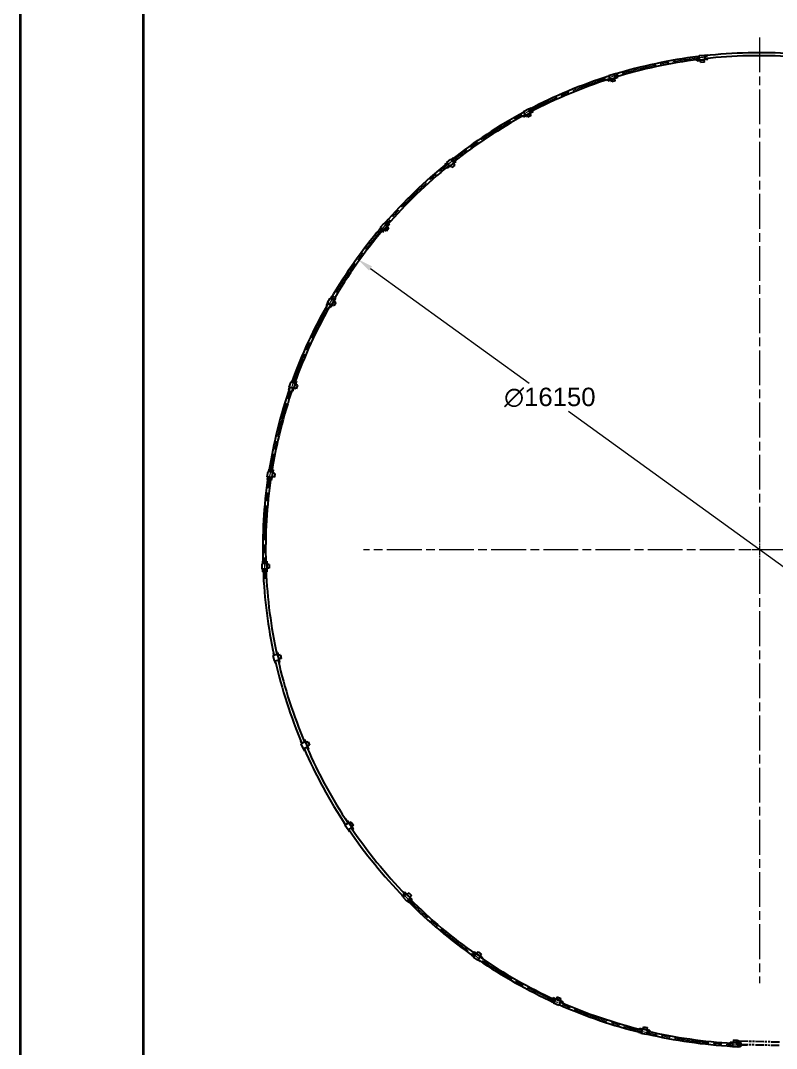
# Model space of a CAD drawing. Header units: millimetres. Extents: x 0 to 59400, y 0 to 42000.
# Drawn here: x 0 to 12321, y 14589 to 31336 of the extents above; entities that cross this region are included whole.
import ezdxf

# ---------------------------------------------------------------- set-up
doc = ezdxf.new("R2010")
doc.units = ezdxf.units.MM
doc.header["$LTSCALE"] = 100
doc.linetypes.add('CHAIN', pattern=[0.3543, 0.2362, -0.0295, 0.0591, -0.0295])
doc.linetypes.add('DOUBLE_DASH_CHAIN', pattern=[1.2403, 0.6614, -0.0827, 0.1654, -0.0827, 0.1654, -0.0827])
doc.layers.get('0').update_dxf_attribs({"lineweight": 18})
for name, color, linetype, lineweight in [('Border', 7, 'Continuous', 35), ('Center Mark', 7, 'Continuous', 18), ('Centerline', 7, 'Continuous', 18), ('Dimension', 7, 'Continuous', 18), ('Reference', 7, 'DOUBLE_DASH_CHAIN', 25), ('Visible', 7, 'Continuous', 25)]:
    doc.layers.add(name, color=color, linetype=linetype, lineweight=lineweight)
doc.styles.add('Title', font='arial.ttf')
doc.dimstyles.new('Default - Method 2b', dxfattribs={"dimscale": 100, "dimtxt": 3, "dimasz": 2.5, "dimexe": 3, "dimexo": 0.5, "dimgap": 0.7, "dimtad": 0, "dimtoh": 1, "dimdec": 1, "dimrnd": 1e-08, "dimtxsty": 'Title', "dimcen": 0.09, "dimdle": 10, "dimclrd": 256, "dimclre": 256, "dimclrt": 7, "dimadec": 0, "dimazin": 2, "dimtfac": 0.833333, "dimtdec": 1, "dimtmove": 0, "dimatfit": 3, "dimfxl": 1, "dimtolj": 1, "dimlwd": -1, "dimlwe": -1, "dimarcsym": 0})

# ---------------------------------------------------------------- blocks, each defined once
blk = doc.blocks.new('Borders Bigadan Border')
at = {"layer": 'Border'}
for p, q in [((0, 0), (0, 420)), ((20, 415), (20, 5))]:
    blk.add_line(p, q, dxfattribs=at)
blk = doc.blocks.new('*D28')
at = {"layer": 'Defpoints', "color": 0, "transparency": 16777216}
for p in [(5502, 27444), (18590, 17982)]:
    blk.add_point(p, dxfattribs=at)
at = {"layer": 'Dimension', "transparency": 16777216}
for p, q in [((5704, 27297), (8290, 25428)), ((18387, 18129), (8931, 24965))]:
    blk.add_line(p, q, dxfattribs=at)
for points in [[(5729, 27331), (5680, 27263), (5502, 27444)], [(18412, 18163), (18363, 18095), (18590, 17982)]]:
    blk.add_solid(points, dxfattribs=at)
at = {"layer": 'Dimension', "color": 7, "transparency": 16777216, "insert": (7883, 25035), "char_height": 300, "attachment_point": 7, "style": 'Title'}
blk.add_mtext('\\A1;∅16150', dxfattribs=at)

msp = doc.modelspace()

# ---------------------------------------------------------------- linework, layer by layer
at = {"layer": 'Center Mark', "linetype": 'CHAIN', "ltscale": 23.990969}
for p, q in [((12045.8, 31062.16), (12045.8, 15653.95)), ((17589.29, 22713.01), (5590.95, 22713.01))]:
    msp.add_line(p, q, dxfattribs=at)
at = {"layer": 'Center Mark', "linetype": 'CHAIN', "ltscale": 5.555937}
for p, q in [((12045.8, 22963.01), (12045.8, 22463.01)), ((12295.8, 22713.01), (11795.8, 22713.01))]:
    msp.add_line(p, q, dxfattribs=at)
at = {"layer": 'Centerline', "linetype": 'CHAIN', "ltscale": 23.990969}
for start, end in [(96.046768, 140.748119), (138.669152, 183.370503), (223.913919, 268.61527)]:
    msp.add_arc((12045.8, 22713.01), 8075, start, end, dxfattribs=at)
at = {"layer": 'Reference', "ltscale": 0.145915}
msp.add_line((11721.58, 14658.93), (11722.75, 14704.91), dxfattribs=at)
at = {"layer": 'Reference', "ltscale": 2.050458}
for p, q in [((11723.52, 14656.88), (12369.32, 14640.42)), ((12370.59, 14690.4), (11724.8, 14706.86))]:
    msp.add_line(p, q, dxfattribs=at)
at = {"layer": 'Reference', "ltscale": 0.588258}
msp.add_circle((11692.79, 14687.17), 29.5, dxfattribs=at)
at = {"layer": 'Reference', "ltscale": 0.488536}
msp.add_circle((11692.79, 14687.17), 24.5, dxfattribs=at)
at = {"layer": 'Reference', "ltscale": 0.012026}
for centre, start, end in [((11723.58, 14658.88), 178.540089, 268.540089), ((11724.75, 14704.86), 88.540089, 178.540089)]:
    msp.add_arc(centre, 2, start, end, dxfattribs=at)
at = {"layer": 'Visible'}
for p, q in [((11019.64, 30751.74), (11060.36, 30756.5)), ((11020.19, 30746.96), (11019.64, 30751.74)), ((11027.75, 30682.22), (11025.8, 30698.98)), ((11027.75, 30682.22), (11074.44, 30687.67)), ((11049.16, 30701.93), (11043.18, 30749.86)), ((11043.64, 30746.24), (11043.63, 30746.24)), ((11043.64, 30746.24), (11044.56, 30746.93)), ((11043.64, 30746.24), (11046.17, 30725.9)), ((11048.71, 30705.55), (11049.76, 30705.1)), ((11050.59, 30747.1), (11049.54, 30747.55)), ((11056.09, 30702.79), (11050.15, 30750.73)), ((11050.59, 30747.1), (11053.12, 30726.76)), ((11050.6, 30747.1), (11050.59, 30747.1)), ((11055.64, 30706.41), (11054.74, 30705.72)), ((11061.35, 30756.61), (11060.36, 30756.5)), ((11060.42, 30764.56), (11149.82, 30775)), ((11068.89, 30692.05), (11060.42, 30764.56)), ((11158.28, 30702.49), (11068.89, 30692.05)), ((11073.86, 30692.63), (11074.44, 30687.67)), ((11083.38, 30688.71), (11074.44, 30687.67)), ((11076.84, 30692.98), (11077.07, 30690.99)), ((11083.03, 30691.69), (11077.07, 30690.99)), ((11144.61, 30698.88), (11083.03, 30691.69)), ((11083.38, 30688.71), (11144.96, 30695.9)), ((11083.38, 30688.71), (11083.72, 30685.73)), ((11087.67, 30651.96), (11083.72, 30685.73)), ((11149.25, 30659.15), (11087.67, 30651.96)), ((11144.61, 30698.88), (11150.57, 30699.58)), ((11144.96, 30695.9), (11153.9, 30696.94)), ((11145.31, 30692.92), (11144.96, 30695.9)), ((11149.25, 30659.15), (11145.31, 30692.92)), ((11158.28, 30702.49), (11149.82, 30775)), ((11150.34, 30701.56), (11150.57, 30699.58)), ((11151.74, 30767.17), (11150.75, 30767.05)), ((11192.46, 30771.92), (11151.74, 30767.17)), ((11153.32, 30701.91), (11153.9, 30696.94)), ((11200.58, 30702.39), (11153.9, 30696.94)), ((11193.02, 30767.14), (11192.46, 30771.92)), ((11200.58, 30702.39), (11198.62, 30719.16)), ((9550.53, 30423.25), (9589.67, 30435.46)), ((9551.97, 30418.66), (9550.53, 30423.25)), ((9571.37, 30356.43), (9566.34, 30372.54)), ((9571.37, 30356.43), (9616.24, 30370.42)), ((9588.25, 30443.39), (9674.17, 30470.19)), ((9609.98, 30373.7), (9588.25, 30443.39)), ((9590.63, 30435.76), (9589.67, 30435.46)), ((9695.9, 30400.49), (9609.98, 30373.7)), ((9614.75, 30375.19), (9616.24, 30370.42)), ((9624.83, 30373.1), (9616.24, 30370.42)), ((9617.61, 30376.09), (9618.21, 30374.18)), ((9623.94, 30375.96), (9618.21, 30374.18)), ((9683.13, 30394.42), (9623.94, 30375.96)), ((9624.83, 30373.1), (9684.02, 30391.55)), ((9624.83, 30373.1), (9625.72, 30370.23)), ((9635.84, 30337.78), (9625.72, 30370.23)), ((9695.03, 30356.23), (9635.84, 30337.78)), ((9695.9, 30400.49), (9674.17, 30470.19)), ((9677.5, 30462.85), (9676.55, 30462.55)), ((9716.64, 30475.05), (9677.5, 30462.85)), ((9683.13, 30394.42), (9688.86, 30396.2)), ((9684.02, 30391.55), (9692.61, 30394.23)), ((9684.91, 30388.69), (9684.02, 30391.55)), ((9695.03, 30356.23), (9684.91, 30388.69)), ((9688.26, 30398.11), (9688.86, 30396.2)), ((9691.12, 30399.01), (9692.61, 30394.23)), ((9737.48, 30408.22), (9692.61, 30394.23)), ((9718.08, 30470.45), (9716.64, 30475.05)), ((9737.48, 30408.22), (9732.46, 30424.34)), ((8167.53, 29828.71), (8203.74, 29847.95)), ((8169.79, 29824.46), (8167.53, 29828.71)), ((8200.87, 29855.48), (8280.35, 29897.7)), ((8235.11, 29791.01), (8200.87, 29855.48)), ((8204.62, 29848.42), (8203.74, 29847.95)), ((8314.6, 29833.23), (8235.11, 29791.01)), ((8303.17, 29824.9), (8248.42, 29795.81)), ((8249.82, 29793.17), (8304.58, 29822.25)), ((8314.6, 29833.23), (8280.35, 29897.7)), ((8284.99, 29891.11), (8284.1, 29890.64)), ((8321.2, 29910.34), (8284.99, 29891.11)), ((8303.17, 29824.9), (8308.47, 29827.71)), ((8304.58, 29822.25), (8312.53, 29826.47)), ((8305.99, 29819.6), (8304.58, 29822.25)), ((8321.94, 29789.57), (8305.99, 29819.6)), ((8307.53, 29829.48), (8308.47, 29827.71)), ((8310.18, 29830.89), (8312.53, 29826.47)), ((8354.03, 29848.52), (8312.53, 29826.47)), ((8323.46, 29906.09), (8321.2, 29910.34)), ((8354.03, 29848.52), (8346.12, 29863.43)), ((8200.37, 29766.89), (8192.45, 29781.8)), ((8200.37, 29766.89), (8241.88, 29788.94)), ((8239.53, 29793.36), (8241.88, 29788.94)), ((8249.82, 29793.17), (8241.88, 29788.94)), ((8242.18, 29794.77), (8243.12, 29793)), ((8248.42, 29795.81), (8243.12, 29793)), ((8249.82, 29793.17), (8251.23, 29790.52)), ((8267.18, 29760.49), (8251.23, 29790.52)), ((8321.94, 29789.57), (8267.18, 29760.49)), ((6918.35, 28988.64), (6950.38, 29014.24)), ((6921.36, 28984.88), (6918.35, 28988.64)), ((6946.17, 29021.11), (7016.47, 29077.3)), ((6991.74, 28964.09), (6946.17, 29021.11)), ((6951.16, 29014.86), (6950.38, 29014.24)), ((7062.05, 29020.28), (6991.74, 28964.09)), ((7052.36, 29009.98), (7003.93, 28971.27)), ((7005.8, 28968.92), (7054.23, 29007.63)), ((7062.05, 29020.28), (7016.47, 29077.3)), ((7022.24, 29071.68), (7021.46, 29071.05)), ((7054.27, 29097.28), (7022.24, 29071.68)), ((7077.33, 28978.73), (7028.9, 28940.02)), ((7052.36, 29009.98), (7057.05, 29013.72)), ((7054.23, 29007.63), (7061.26, 29013.25)), ((7056.11, 29005.29), (7054.23, 29007.63)), ((7057.28, 29093.51), (7054.27, 29097.28)), ((7055.8, 29015.28), (7057.05, 29013.72)), ((7077.33, 28978.73), (7056.11, 29005.29)), ((7058.14, 29017.16), (7061.26, 29013.25)), ((7097.98, 29042.6), (7061.26, 29013.25)), ((7097.98, 29042.6), (7087.44, 29055.78)), ((6962.06, 28933.96), (6951.52, 28947.14)), ((6962.06, 28933.96), (6998.77, 28963.3)), ((6995.65, 28967.21), (6998.77, 28963.3)), ((6997.99, 28969.08), (6999.24, 28967.52)), ((7005.8, 28968.92), (6998.77, 28963.3)), ((7003.93, 28971.27), (6999.24, 28967.52)), ((7005.8, 28968.92), (7007.68, 28966.58)), ((7028.9, 28940.02), (7007.68, 28966.58)), ((5867.43, 27969.07), (5926.13, 28037.3)), ((5922.77, 27921.46), (5867.43, 27969.07)), ((5981.47, 27989.69), (5922.77, 27921.46)), ((5981.47, 27989.69), (5926.13, 28037.3)), ((5932.85, 28032.84), (5932.19, 28032.08)), ((5959.59, 28063.92), (5932.85, 28032.84)), ((5973.85, 27977.77), (5933.42, 27930.77)), ((5935.69, 27928.81), (5976.13, 27975.81)), ((5963.24, 28060.77), (5959.59, 28063.92)), ((5973.85, 27977.77), (5977.77, 27982.32)), ((5976.13, 27975.81), (5982, 27982.63)), ((5978.4, 27973.86), (5976.13, 27975.81)), ((5976.25, 27983.62), (5977.77, 27982.32)), ((5978.21, 27985.9), (5982, 27982.63)), ((6004.18, 27951.68), (5978.4, 27973.86)), ((6012.65, 28018.26), (5982, 27982.63)), ((6012.65, 28018.26), (5999.85, 28029.27)), ((5846.11, 27932.01), (5872.84, 27963.09)), ((5849.76, 27928.87), (5846.11, 27932.01)), ((5902.64, 27916.63), (5865.78, 27947.85)), ((5868.57, 27945.49), (5868.77, 27946.62)), ((5868.57, 27945.49), (5884.21, 27932.24)), ((5868.57, 27945.49), (5868.57, 27945.49)), ((5907.15, 27921.95), (5870.32, 27953.2)), ((5873.1, 27950.83), (5872.02, 27950.45)), ((5873.5, 27963.85), (5872.84, 27963.09)), ((5873.1, 27950.84), (5873.1, 27950.83)), ((5873.1, 27950.83), (5888.73, 27937.58)), ((5899.17, 27886.36), (5886.37, 27897.37)), ((5899.17, 27886.36), (5929.82, 27921.99)), ((5899.85, 27918.98), (5900.92, 27919.36)), ((5904.37, 27924.31), (5904.17, 27923.19)), ((5926.03, 27925.25), (5929.82, 27921.99)), ((5927.99, 27927.52), (5929.5, 27926.22)), ((5933.42, 27930.77), (5929.5, 27926.22)), ((5935.69, 27928.81), (5929.82, 27921.99)), ((5935.69, 27928.81), (5937.97, 27926.86)), ((5963.74, 27904.68), (5937.97, 27926.86)), ((6004.18, 27951.68), (5963.74, 27904.68)), ((5001.89, 26735.66), (5046.96, 26813.57)), ((5110.15, 26777.01), (5046.96, 26813.57)), ((5054.38, 26810.43), (5053.88, 26809.56)), ((5074.91, 26845.92), (5054.38, 26810.43)), ((5079.08, 26843.5), (5074.91, 26845.92)), ((5135.5, 26810.87), (5111.97, 26770.18)), ((5135.5, 26810.87), (5120.89, 26819.32)), ((4987.79, 26695.3), (5008.32, 26730.79)), ((4991.96, 26692.89), (4987.79, 26695.3)), ((5065.08, 26699.11), (5001.89, 26735.66)), ((5008.82, 26731.66), (5008.32, 26730.79)), ((5048.38, 26660.25), (5033.77, 26668.7)), ((5048.38, 26660.25), (5071.91, 26700.93)), ((5110.15, 26777.01), (5065.08, 26699.11)), ((5067.58, 26703.44), (5071.91, 26700.93)), ((5069.09, 26706.03), (5070.82, 26705.03)), ((5073.82, 26710.23), (5070.82, 26705.03)), ((5076.42, 26708.72), (5071.91, 26700.93)), ((5104.87, 26763.89), (5073.82, 26710.23)), ((5076.42, 26708.72), (5107.46, 26762.39)), ((5076.42, 26708.72), (5079.02, 26707.22)), ((5108.45, 26690.2), (5079.02, 26707.22)), ((5104.87, 26763.89), (5107.87, 26769.09)), ((5106.14, 26770.09), (5107.87, 26769.09)), ((5107.46, 26762.39), (5111.97, 26770.18)), ((5110.06, 26760.89), (5107.46, 26762.39)), ((5107.64, 26772.69), (5111.97, 26770.18)), ((5139.49, 26743.87), (5108.45, 26690.2)), ((5139.49, 26743.87), (5110.06, 26760.89)), ((4430.78, 25485.31), (4417.17, 25446.63)), ((4435.32, 25483.71), (4430.78, 25485.31)), ((4496.81, 25462.07), (4480.88, 25467.67)), ((4496.81, 25462.07), (4481.2, 25417.73)), ((4373.01, 25321.17), (4386.62, 25359.85)), ((4377.56, 25319.57), (4373.01, 25321.17)), ((4379.41, 25363.45), (4409.29, 25448.34)), ((4448.27, 25339.21), (4379.41, 25363.45)), ((4386.95, 25360.79), (4386.62, 25359.85)), ((4478.15, 25424.11), (4409.29, 25448.34)), ((4417.17, 25446.63), (4416.83, 25445.69)), ((4439.04, 25297.94), (4423.12, 25303.54)), ((4439.04, 25297.94), (4454.64, 25342.27)), ((4478.15, 25424.11), (4448.27, 25339.21)), ((4449.93, 25343.93), (4454.64, 25342.27)), ((4450.92, 25346.76), (4452.81, 25346.1)), ((4454.8, 25351.75), (4452.81, 25346.1)), ((4457.63, 25350.76), (4454.64, 25342.27)), ((4475.39, 25410.24), (4454.8, 25351.75)), ((4457.63, 25350.76), (4478.22, 25409.24)), ((4457.63, 25350.76), (4460.46, 25349.76)), ((4492.53, 25338.48), (4460.46, 25349.76)), ((4475.39, 25410.24), (4477.38, 25415.9)), ((4475.49, 25416.56), (4477.38, 25415.9)), ((4476.49, 25419.39), (4481.2, 25417.73)), ((4478.22, 25409.24), (4481.2, 25417.73)), ((4481.05, 25408.25), (4478.22, 25409.24)), ((4513.12, 25396.96), (4481.05, 25408.25)), ((4513.12, 25396.96), (4492.53, 25338.48)), ((4021.46, 23899.78), (4035.13, 23988.73)), ((4107.28, 23977.65), (4035.13, 23988.73)), ((4043.18, 23988.51), (4043.03, 23987.52)), ((4049.41, 24029.03), (4043.18, 23988.51)), ((4054.17, 24028.3), (4049.41, 24029.03)), ((4107.28, 23977.65), (4093.62, 23888.7)), ((4107.13, 23963.51), (4097.72, 23902.23)), ((4100.69, 23901.78), (4110.1, 23963.06)), ((4118.6, 24018.41), (4101.91, 24020.97)), ((4106.07, 23969.75), (4108.04, 23969.44)), ((4106.52, 23972.71), (4111.46, 23971.95)), ((4107.13, 23963.51), (4108.04, 23969.44)), ((4110.1, 23963.06), (4111.46, 23971.95)), ((4113.06, 23962.6), (4110.1, 23963.06)), ((4118.6, 24018.41), (4111.46, 23971.95)), ((4146.67, 23957.44), (4113.06, 23962.6)), ((4146.67, 23957.44), (4137.26, 23896.16)), ((4093.62, 23888.7), (4021.46, 23899.78)), ((4023, 23857.05), (4029.22, 23897.57)), ((4027.76, 23856.32), (4023, 23857.05)), ((4029.37, 23898.56), (4029.22, 23897.57)), ((4092.19, 23846.42), (4075.5, 23848.99)), ((4092.19, 23846.42), (4099.32, 23892.88)), ((4094.38, 23893.64), (4099.32, 23892.88)), ((4094.83, 23896.6), (4096.81, 23896.3)), ((4097.72, 23902.23), (4096.81, 23896.3)), ((4100.69, 23901.78), (4099.32, 23892.88)), ((4100.69, 23901.78), (4103.65, 23901.32)), ((4137.26, 23896.16), (4103.65, 23901.32)), ((4010.34, 22487.56), (3937.38, 22485.1)), ((3940.41, 22395.16), (3937.38, 22485.1)), ((3948.78, 22527.51), (3943.96, 22527.35)), ((3943.96, 22527.35), (3945.34, 22486.37)), ((3945.34, 22486.37), (3945.38, 22485.37)), ((4013.92, 22529.7), (3997.05, 22529.14)), ((4010.34, 22487.56), (4013.37, 22397.61)), ((4010.51, 22482.56), (4015.51, 22482.73)), ((4010.61, 22479.56), (4012.61, 22479.63)), ((4012.81, 22473.64), (4012.61, 22479.63)), ((4012.81, 22473.64), (4014.9, 22411.67)), ((4013.92, 22529.7), (4015.51, 22482.73)), ((4015.81, 22473.74), (4015.51, 22482.73)), ((4018.81, 22473.84), (4015.81, 22473.74)), ((4017.89, 22411.77), (4015.81, 22473.74)), ((4052.79, 22474.98), (4018.81, 22473.84)), ((4052.79, 22474.98), (4054.87, 22413.02)), ((4013.37, 22397.61), (3940.41, 22395.16)), ((3948.41, 22395.42), (3948.44, 22394.42)), ((3949.82, 22353.45), (3948.44, 22394.42)), ((3954.63, 22353.61), (3949.82, 22353.45)), ((4001.48, 22389.05), (3953.21, 22387.1)), ((4001.76, 22382.07), (3953.5, 22380.09)), ((3956.86, 22387.24), (3956.33, 22386.23)), ((3957.15, 22380.25), (3956.53, 22381.21)), ((3956.86, 22387.24), (3977.34, 22388.07)), ((3956.86, 22387.25), (3956.86, 22387.24)), ((3957.15, 22380.25), (3977.63, 22381.08)), ((3957.15, 22380.25), (3957.15, 22380.24)), ((3997.83, 22388.9), (3998.44, 22387.94)), ((3998.12, 22381.92), (3998.65, 22382.93)), ((4019.78, 22355.8), (4002.91, 22355.24)), ((4013.1, 22405.61), (4015.1, 22405.67)), ((4013.2, 22402.61), (4018.2, 22402.78)), ((4014.9, 22411.67), (4015.1, 22405.67)), ((4017.89, 22411.77), (4020.89, 22411.87)), ((4017.89, 22411.77), (4018.2, 22402.78)), ((4019.78, 22355.8), (4018.2, 22402.78)), ((4054.87, 22413.02), (4020.89, 22411.87)), ((4122.79, 21033.12), (4118.09, 21032.07)), ((4118.09, 21032.07), (4127.02, 20992.06)), ((4190.68, 21005.25), (4119.43, 20989.34)), ((4139.04, 20901.5), (4119.43, 20989.34)), ((4127.02, 20992.06), (4127.24, 20991.08)), ((4186.4, 21047.33), (4169.93, 21043.65)), ((4186.4, 21047.33), (4196.64, 21001.46)), ((4190.68, 21005.25), (4210.29, 20917.41)), ((4191.76, 21000.37), (4196.64, 21001.46)), ((4192.42, 20997.44), (4194.37, 20997.87)), ((4195.68, 20992.02), (4194.37, 20997.87)), ((4195.68, 20992.02), (4209.19, 20931.51)), ((4198.61, 20992.67), (4196.64, 21001.46)), ((4201.53, 20993.33), (4198.61, 20992.67)), ((4212.12, 20932.16), (4198.61, 20992.67)), ((4234.72, 21000.73), (4201.53, 20993.33)), ((4248.23, 20940.22), (4215.04, 20932.82)), ((4234.72, 21000.73), (4248.23, 20940.22)), ((4210.29, 20917.41), (4139.04, 20901.5)), ((4146.85, 20903.24), (4147.07, 20902.27)), ((4156, 20862.25), (4147.07, 20902.27)), ((4160.7, 20863.3), (4156, 20862.25)), ((4224.32, 20877.51), (4207.85, 20873.83)), ((4208.54, 20925.22), (4210.5, 20925.65)), ((4209.19, 20931.51), (4210.5, 20925.65)), ((4209.2, 20922.29), (4214.08, 20923.38)), ((4212.12, 20932.16), (4215.04, 20932.82)), ((4212.12, 20932.16), (4214.08, 20923.38)), ((4224.32, 20877.51), (4214.08, 20923.38)), ((4570.19, 19596.7), (4565.76, 19594.8)), ((4565.76, 19594.8), (4581.94, 19557.13)), ((4630.08, 19622.42), (4614.57, 19615.76)), ((4630.08, 19622.42), (4648.63, 19579.24)), ((4642.06, 19581.86), (4574.99, 19553.05)), ((4610.51, 19470.36), (4574.99, 19553.05)), ((4581.94, 19557.13), (4582.34, 19556.21)), ((4677.58, 19499.17), (4610.51, 19470.36)), ((4617.86, 19473.51), (4618.25, 19472.59)), ((4634.43, 19434.92), (4618.25, 19472.59)), ((4638.86, 19436.82), (4634.43, 19434.92)), ((4642.06, 19581.86), (4677.58, 19499.17)), ((4644.03, 19577.27), (4648.63, 19579.24)), ((4645.22, 19574.51), (4647.06, 19575.3)), ((4649.42, 19569.79), (4647.06, 19575.3)), ((4652.18, 19570.97), (4648.63, 19579.24)), ((4649.42, 19569.79), (4673.89, 19512.82)), ((4654.94, 19572.15), (4652.18, 19570.97)), ((4676.65, 19514), (4652.18, 19570.97)), ((4686.18, 19585.57), (4654.94, 19572.15)), ((4673.89, 19512.82), (4676.26, 19507.31)), ((4674.42, 19506.52), (4676.26, 19507.31)), ((4675.61, 19503.76), (4680.2, 19505.73)), ((4676.65, 19514), (4679.41, 19515.19)), ((4676.65, 19514), (4680.2, 19505.73)), ((4710.65, 19528.61), (4679.41, 19515.19)), ((4698.75, 19462.55), (4680.2, 19505.73)), ((4698.75, 19462.55), (4683.24, 19455.89)), ((4686.18, 19585.57), (4710.65, 19528.61)), ((5275.54, 18267.81), (5271.55, 18265.12)), ((5271.55, 18265.12), (5294.42, 18231.09)), ((5348.92, 18266.52), (5288.33, 18225.8)), ((5329.64, 18304.17), (5315.63, 18294.75)), ((5329.64, 18304.17), (5355.86, 18265.16)), ((5348.92, 18266.52), (5399.12, 18191.82)), ((5351.71, 18262.37), (5355.86, 18265.16)), ((5353.38, 18259.88), (5355.04, 18260.99)), ((5358.39, 18256.02), (5355.04, 18260.99)), ((5360.88, 18257.69), (5355.86, 18265.16)), ((5358.39, 18256.02), (5392.97, 18204.56)), ((5363.37, 18259.36), (5360.88, 18257.69)), ((5395.46, 18206.23), (5360.88, 18257.69)), ((5391.59, 18278.33), (5363.37, 18259.36)), ((5391.59, 18278.33), (5426.17, 18226.87)), ((5338.53, 18151.1), (5288.33, 18225.8)), ((5294.42, 18231.09), (5294.97, 18230.26)), ((5399.12, 18191.82), (5338.53, 18151.1)), ((5345.17, 18155.56), (5345.73, 18154.73)), ((5368.6, 18120.71), (5345.73, 18154.73)), ((5372.6, 18123.39), (5368.6, 18120.71)), ((5392.97, 18204.56), (5396.32, 18199.58)), ((5394.66, 18198.46), (5396.32, 18199.58)), ((5395.46, 18206.23), (5397.95, 18207.9)), ((5395.46, 18206.23), (5400.48, 18198.76)), ((5396.33, 18195.97), (5400.48, 18198.76)), ((5426.17, 18226.87), (5397.95, 18207.9)), ((5426.7, 18159.75), (5400.48, 18198.76)), ((5426.7, 18159.75), (5412.69, 18150.34)), ((6214.52, 17092.3), (6211.08, 17088.92)), ((6211.08, 17088.92), (6239.85, 17059.71)), ((6286.87, 17104.61), (6234.85, 17053.39)), ((6260.96, 17138.04), (6248.93, 17126.2)), ((6260.96, 17138.04), (6293.94, 17104.56)), ((6286.87, 17104.61), (6350.02, 17040.49)), ((6290.38, 17101.05), (6293.94, 17104.56)), ((6292.48, 17098.91), (6293.91, 17100.31)), ((6298.12, 17096.04), (6293.91, 17100.31)), ((6300.25, 17098.14), (6293.94, 17104.56)), ((6298.12, 17096.04), (6341.62, 17051.86)), ((6302.39, 17100.25), (6300.25, 17098.14)), ((6343.76, 17053.97), (6300.25, 17098.14)), ((6326.61, 17124.11), (6302.39, 17100.25)), ((6326.61, 17124.11), (6370.12, 17079.93)), ((6298.01, 16989.26), (6234.85, 17053.39)), ((6239.85, 17059.71), (6240.55, 17059)), ((6350.02, 17040.49), (6298.01, 16989.26)), ((6303.71, 16994.88), (6304.41, 16994.16)), ((6333.18, 16964.95), (6304.41, 16994.16)), ((6345.9, 17027.3), (6311.71, 16993.19)), ((6314.29, 16995.77), (6314.3, 16995.76)), ((6314.3, 16995.76), (6328.8, 17010.24)), ((6314.3, 16995.76), (6314.59, 16994.65)), ((6350.83, 17022.36), (6316.67, 16988.22)), ((6319.24, 16990.81), (6318.13, 16991.1)), ((6319.24, 16990.81), (6333.75, 17005.29)), ((6319.24, 16990.81), (6319.25, 16990.8)), ((6336.61, 16968.33), (6333.18, 16964.95)), ((6341.62, 17051.86), (6345.83, 17047.59)), ((6343.32, 17024.73), (6344.42, 17024.43)), ((6343.76, 17053.97), (6345.89, 17056.07)), ((6343.76, 17053.97), (6350.07, 17047.56)), ((6344.4, 17046.18), (6345.83, 17047.59)), ((6370.12, 17079.93), (6345.89, 17056.07)), ((6346.51, 17044.05), (6350.07, 17047.56)), ((6348.25, 17019.78), (6347.96, 17020.88)), ((6383.05, 17014.07), (6350.07, 17047.56)), ((6383.05, 17014.07), (6371.02, 17002.22)), ((7354.7, 16110.75), (7351.96, 16106.79)), ((7351.96, 16106.79), (7385.63, 16083.41)), ((7423.53, 16136.22), (7381.89, 16076.27)), ((7391.89, 16164.29), (7382.26, 16150.42)), ((7385.63, 16083.41), (7386.45, 16082.84)), ((7391.89, 16164.29), (7430.49, 16137.48)), ((7423.53, 16136.22), (7497.45, 16084.89)), ((7427.64, 16133.37), (7430.49, 16137.48)), ((7430.1, 16131.66), (7431.24, 16133.3)), ((7437.88, 16132.35), (7430.49, 16137.48)), ((7436.17, 16129.88), (7431.24, 16133.3)), ((7436.17, 16129.88), (7487.09, 16094.51)), ((7439.59, 16134.81), (7437.88, 16132.35)), ((7488.81, 16096.98), (7437.88, 16132.35)), ((7458.99, 16162.74), (7439.59, 16134.81)), ((7497.45, 16084.89), (7455.81, 16024.93)), ((7458.99, 16162.74), (7509.91, 16127.37)), ((7487.09, 16094.51), (7492.02, 16091.09)), ((7488.81, 16096.98), (7490.52, 16099.44)), ((7488.81, 16096.98), (7496.2, 16091.85)), ((7509.91, 16127.37), (7490.52, 16099.44)), ((7490.88, 16089.45), (7492.02, 16091.09)), ((7493.35, 16087.74), (7496.2, 16091.85)), ((7534.8, 16065.04), (7496.2, 16091.85)), ((7455.81, 16024.93), (7381.89, 16076.27)), ((7460.38, 16031.5), (7461.2, 16030.93)), ((7494.87, 16007.54), (7461.2, 16030.93)), ((7497.62, 16011.5), (7494.87, 16007.54)), ((7534.8, 16065.04), (7525.17, 16051.17)), ((8683.4, 15416.51), (8676.5, 15401.1)), ((8683.4, 15416.51), (8726.3, 15397.3)), ((8749.63, 15427.39), (8735.74, 15396.36)), ((8749.63, 15427.39), (8806.22, 15402.05)), ((8656.76, 15357.01), (8654.8, 15352.62)), ((8654.8, 15352.62), (8692.22, 15335.86)), ((8719.69, 15394.78), (8689.86, 15328.15)), ((8772, 15291.37), (8689.86, 15328.15)), ((8692.22, 15335.86), (8693.13, 15335.45)), ((8719.69, 15394.78), (8801.83, 15358)), ((8724.26, 15392.74), (8726.3, 15397.3)), ((8734.51, 15393.62), (8726.3, 15397.3)), ((8726.99, 15391.51), (8727.81, 15393.34)), ((8733.29, 15390.88), (8727.81, 15393.34)), ((8733.29, 15390.88), (8789.87, 15365.55)), ((8735.74, 15396.36), (8734.51, 15393.62)), ((8791.1, 15368.28), (8734.51, 15393.62)), ((8801.83, 15358), (8772, 15291.37)), ((8775.27, 15298.67), (8776.18, 15298.27)), ((8813.6, 15281.51), (8776.18, 15298.27)), ((8789.87, 15365.55), (8795.35, 15363.09)), ((8791.1, 15368.28), (8792.33, 15371.02)), ((8791.1, 15368.28), (8799.31, 15364.61)), ((8806.22, 15402.05), (8792.33, 15371.02)), ((8794.53, 15361.27), (8795.35, 15363.09)), ((8797.27, 15360.04), (8799.31, 15364.61)), ((8842.21, 15345.4), (8799.31, 15364.61)), ((8815.57, 15285.91), (8813.6, 15281.51)), ((8842.21, 15345.4), (8835.31, 15329.99)), ((10090.94, 14920.5), (10087.01, 14904.08)), ((10090.94, 14920.5), (10136.65, 14909.56)), ((10130.63, 14905.86), (10113.63, 14834.86)), ((10130.63, 14905.86), (10218.15, 14884.91)), ((10135.49, 14904.69), (10136.65, 14909.56)), ((10145.4, 14907.46), (10136.65, 14909.56)), ((10138.41, 14904), (10138.87, 14905.94)), ((10144.71, 14904.54), (10138.87, 14905.94)), ((10146.1, 14910.38), (10145.4, 14907.46)), ((10205.7, 14893.03), (10145.4, 14907.46)), ((10154.02, 14943.44), (10146.1, 14910.38)), ((10154.02, 14943.44), (10214.31, 14929.01)), ((10214.31, 14929.01), (10206.4, 14895.95)), ((10075.77, 14857.11), (10074.65, 14852.42)), ((10074.65, 14852.42), (10114.52, 14842.88)), ((10201.16, 14813.91), (10113.63, 14834.86)), ((10114.52, 14842.88), (10115.49, 14842.64)), ((10144.71, 14904.54), (10205, 14890.11)), ((10218.15, 14884.91), (10201.16, 14813.91)), ((10203.02, 14821.69), (10203.99, 14821.46)), ((10243.87, 14811.91), (10203.99, 14821.46)), ((10205, 14890.11), (10210.84, 14888.71)), ((10205.7, 14893.03), (10206.4, 14895.95)), ((10205.7, 14893.03), (10214.45, 14890.93)), ((10210.37, 14886.77), (10210.84, 14888.71)), ((10213.29, 14886.07), (10214.45, 14890.93)), ((10260.16, 14879.99), (10214.45, 14890.93)), ((10244.99, 14816.6), (10243.87, 14811.91)), ((10260.16, 14879.99), (10256.23, 14863.57)), ((11562.75, 14628.28), (11562.51, 14623.47)), ((11562.51, 14623.47), (11603.47, 14621.46)), ((11565.94, 14693.38), (11565.11, 14676.52)), ((11565.94, 14693.38), (11612.88, 14691.08)), ((11603.47, 14621.46), (11604.46, 14621.41)), ((11607.64, 14686.33), (11604.07, 14613.42)), ((11693.97, 14609.02), (11604.07, 14613.42)), ((11607.64, 14686.33), (11697.54, 14681.93)), ((11612.64, 14686.09), (11612.88, 14691.08)), ((11621.87, 14690.64), (11612.88, 14691.08)), ((11615.63, 14685.94), (11615.73, 14687.94)), ((11621.72, 14687.65), (11615.73, 14687.94)), ((11621.72, 14687.65), (11683.65, 14684.61)), ((11622.02, 14693.64), (11621.87, 14690.64)), ((11683.8, 14687.61), (11621.87, 14690.64)), ((11623.68, 14727.6), (11622.02, 14693.64)), ((11623.68, 14727.6), (11685.61, 14724.56)), ((11683.65, 14684.61), (11689.64, 14684.32)), ((11683.8, 14687.61), (11683.94, 14690.61)), ((11683.8, 14687.61), (11692.79, 14687.17)), ((11685.61, 14724.56), (11683.94, 14690.61)), ((11689.55, 14682.32), (11689.64, 14684.32)), ((11692.54, 14682.17), (11692.79, 14687.17)), ((11739.73, 14684.87), (11692.79, 14687.17)), ((11697.54, 14681.93), (11693.97, 14609.02)), ((11694.36, 14617.01), (11695.36, 14616.96)), ((11736.31, 14614.95), (11695.36, 14616.96)), ((11701.78, 14669.51), (11699.72, 14621.26)), ((11739.73, 14684.87), (11736.31, 14614.95))]:
    msp.add_line(p, q, dxfattribs=at)
for centre, radius, start, end in [((12045.8, 22713.01), 8099.15, 97.111086, 106.999719), ((12045.8, 22713.01), 8050.85, 97.111086, 106.997809), ((11047.58, 30742.95), 5, 66.966532, 127.205971), ((11051.71, 30709.71), 5, 246.966532, 307.205971), ((12045.8, 22713.01), 8099.15, 96.977868, 97.061418), ((12045.8, 22713.01), 8050.85, 96.979778, 97.061418), ((12045.8, 22713.01), 8099.15, 86.319327, 96.341178), ((12045.8, 22713.01), 8050.85, 86.321237, 96.339268), ((12045.8, 22713.01), 8099.15, 107.636409, 117.65826), ((12045.8, 22713.01), 8050.85, 107.638319, 117.65635), ((12045.8, 22713.01), 8099.15, 118.29495, 128.316801), ((12045.8, 22713.01), 8050.85, 118.29686, 128.314891), ((12045.8, 22713.01), 8099.15, 128.953491, 138.975342), ((12045.8, 22713.01), 8050.85, 128.9554, 138.973432), ((12045.8, 22713.01), 8099.15, 139.73347, 149.633883), ((12045.8, 22713.01), 8050.85, 139.73347, 149.631973), ((5873.69, 27945.74), 5, 109.588916, 169.828355), ((12045.8, 22713.01), 8099.15, 139.612031, 139.683801), ((5899.25, 27924.08), 5, 289.588916, 349.828355), ((12045.8, 22713.01), 8050.85, 139.613941, 139.683801), ((12045.8, 22713.01), 8099.15, 150.270572, 160.292423), ((12045.8, 22713.01), 8050.85, 150.272482, 160.290514), ((12045.8, 22713.01), 8099.15, 160.929113, 170.950964), ((12045.8, 22713.01), 8050.85, 160.931023, 170.949054), ((12045.8, 22713.01), 8099.15, 171.587654, 181.609505), ((12045.8, 22713.01), 8050.85, 171.589564, 181.607595), ((12045.8, 22713.01), 8099.15, 182.246195, 182.306185), ((12045.8, 22713.01), 8099.15, 182.355853, 192.268046), ((3960.75, 22383.89), 5, 152.2113, 212.450739), ((3994.22, 22385.26), 5, 332.2113, 32.450739), ((12045.8, 22713.01), 8050.85, 182.248105, 182.306185), ((12045.8, 22713.01), 8050.85, 182.355853, 192.266136), ((12045.8, 22713.01), 8099.15, 192.904736, 202.926587), ((12045.8, 22713.01), 8050.85, 192.906646, 202.924677), ((12045.8, 22713.01), 8099.15, 203.563277, 213.585128), ((12045.8, 22713.01), 8050.85, 203.565187, 213.583218), ((12045.8, 22713.01), 8099.15, 214.221818, 224.243669), ((12045.8, 22713.01), 8050.85, 214.223728, 224.241759), ((12045.8, 22713.01), 8099.15, 224.880359, 224.928569), ((6319.42, 16995.93), 5, 194.833683, 255.073122), ((12045.8, 22713.01), 8099.15, 224.978237, 234.90221), ((12045.8, 22713.01), 8050.85, 224.882269, 224.928569), ((6343.13, 17019.6), 5, 14.833683, 75.073122), ((12045.8, 22713.01), 8050.85, 224.978237, 234.9003), ((12045.8, 22713.01), 8099.15, 235.5389, 245.560751), ((12045.8, 22713.01), 8050.85, 235.540809, 245.558841), ((12045.8, 22713.01), 8099.15, 246.19744, 256.219291), ((12045.8, 22713.01), 8050.85, 246.19935, 256.217382), ((12045.8, 22713.01), 8099.15, 256.855981, 266.877832), ((12045.8, 22713.01), 8050.85, 256.857891, 266.875922), ((12045.8, 22713.01), 8099.15, 267.514522, 267.550952), ((12045.8, 22713.01), 8050.85, 267.516432, 267.550952)]:
    msp.add_arc(centre, radius, start, end, dxfattribs=at)

# ---------------------------------------------------------------- block references
at = {"xscale": 100, "yscale": 100, "zscale": 100}
msp.add_blockref('Borders Bigadan Border', (0, 0), dxfattribs=at)

# ---------------------------------------------------------------- dimensions: what is measured, and where the dimension line sits
at = {"layer": 'Dimension'}
dim = msp.add_diameter_dim_2p(p1=(18589.99, 17982.34), p2=(5501.62, 27443.68), dimstyle='Default - Method 2b', override={"dimgap": 0.7, "dimtih": 1, "dimdec": 1, "dimlfac": 1, "dimtol": 0, "dimlim": 0, "dimtp": 0, "dimtm": 0, "dimtdec": 1, "dimatfit": 2}, dxfattribs=at)
dim.commit()
dim.dimension.update_dxf_attribs({"geometry": '*D28', "text_midpoint": (8610.25, 25196.51), "dimtype": 163})

doc.saveas('drawing.dxf')
